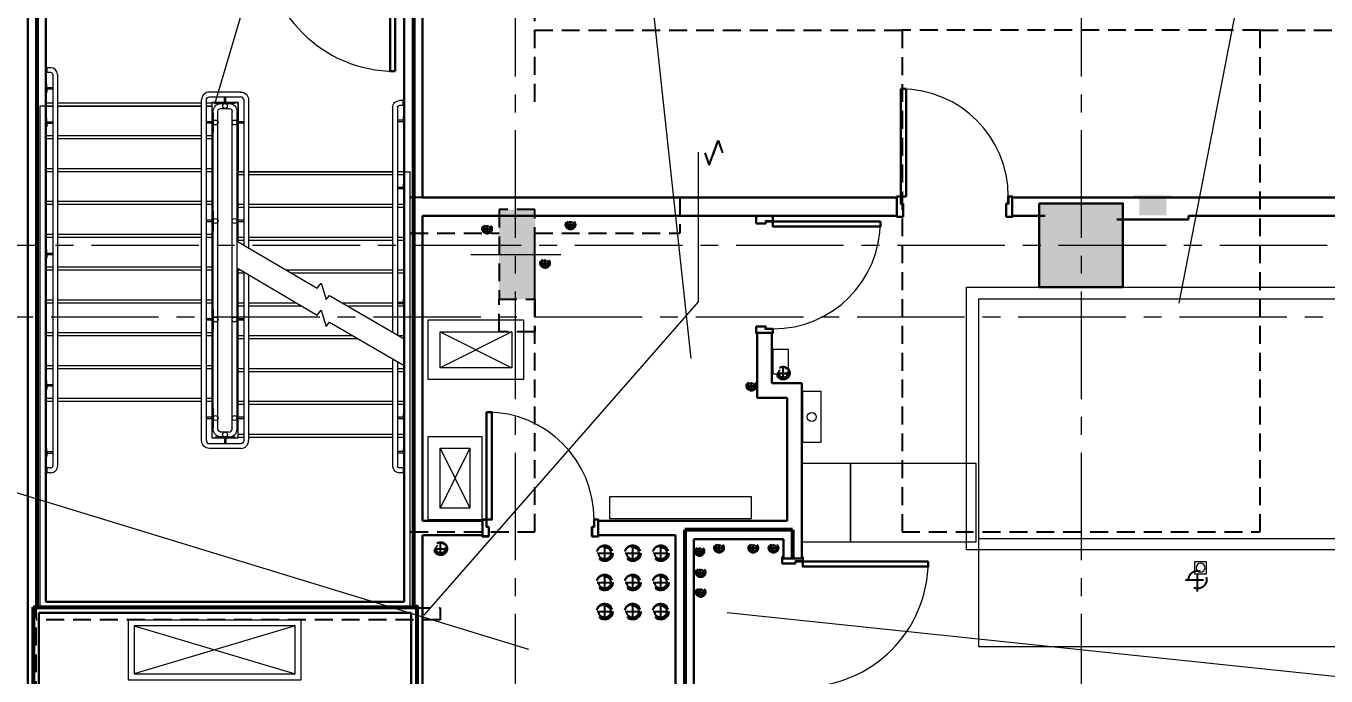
# Model space of a CAD drawing. Header units: inches. Extents: x -26012 to 27, y -3347 to 2082.
# Drawn here: x -22134.5 to -21699, y 782.9 to 1000.6 of the extents above; entities that cross this region are included whole.
import ezdxf
from ezdxf import colors
from ezdxf.entities.mleader import LeaderData, LeaderLine
from ezdxf.enums import TextEntityAlignment as Align
from ezdxf.math import Vec2, Vec3

# ---------------------------------------------------------------- set-up
doc = ezdxf.new("R2010")
doc.units = ezdxf.units.IN
doc.header["$LTSCALE"] = 48
doc.header["$MEASUREMENT"] = 0
doc.linetypes.add('A_Column Grid$0$CENTER2', pattern=[1.125, 0.75, -0.125, 0.125, -0.125])
doc.linetypes.add('NB - 5th floor_plan$0$HIDDEN2', pattern=[0.1875, 0.125, -0.0625])
doc.layers.get('0').update_dxf_attribs({"plot": 0})
for name, color, linetype in [('A104$0$A-ANNO-PATT-1-12', 8, 'Continuous'), ('A104$0$A-ANNO-PATT-1-8', 8, 'Continuous'), ('A104$0$A-AREA-IDEN', 8, 'Continuous'), ('A104$0$A-COLS-COL1-8', 8, 'Continuous'), ('A104$0$A-DOOR', 8, 'Continuous'), ('A104$0$A-DOOR-FRAM', 8, 'Continuous'), ('A104$0$A-EQPM-FEC', 8, 'Continuous'), ('A104$0$A-FLOR-CURB', 8, 'Continuous'), ('A104$0$A-FLOR-HRAL', 8, 'Continuous'), ('A104$0$A-FLOR-OPENING', 8, 'Continuous'), ('A104$0$A-FLOR-SLAB', 8, 'Continuous'), ('A104$0$A-FLOR-STRS', 8, 'Continuous'), ('A104$0$A-GRID-COLS', 8, 'Continuous'), ('A104$0$A-WALL-FULL-INTR', 8, 'Continuous'), ('A104$0$bc104 - A-WALL-FIRE', 8, 'Continuous'), ('A104$0$E-POWER-PNL', 8, 'Continuous'), ('A104$0$M-CONC-PAD', 8, 'Continuous'), ('A104$0$M-HVAC', 8, 'Continuous'), ('A104$0$M-HVAC-FLDRAIN', 8, 'Continuous'), ('A104$0$M-HVAC-Supp', 8, 'Continuous'), ('A_Column Grid$0$A-GRID-GRD1-15', 8, 'A_Column Grid$0$CENTER2'), ('Core Callout Boundary$0$M-Anno-Symb', 102, 'Continuous'), ('M-HVAC-supp @ 96', 93, 'Continuous'), ('NB - 5th floor_plan$0$stcbeams', 1, 'NB - 5th floor_plan$0$HIDDEN2'), ('NB - 5th floor_plan$0$STCCOLS1', 1, 'NB - 5th floor_plan$0$HIDDEN2'), ('NB - 5th floor_plan$0$STDROPS', 1, 'NB - 5th floor_plan$0$HIDDEN2'), ('NB - 5th floor_plan$0$STWETSTACK', 1, 'NB - 5th floor_plan$0$HIDDEN2'), ('XREF', 8, 'Continuous')]:
    doc.layers.add(name, color=color, linetype=linetype)
doc.styles.add('Core Callout Boundary$0$MAMEP ANNO', font='arial.ttf', dxfattribs={"height": 0.101562})
doc.styles.get("Standard").update_dxf_attribs({"font": 'simplex.shx'})

# ---------------------------------------------------------------- blocks, each defined once
blk = doc.blocks.new('A104')
at = {"layer": 'A104$0$A-EQPM-FEC', "lineweight": 13, "extrusion": (0, 0, -1)}
blk.add_hatch(color=256, dxfattribs=at).paths.add_polyline_path([(21752.5236, 937.1574), (21752.5236, 943.1574), (21750.6486, 943.1574), (21750.6486, 943.9074), (21763.3986, 943.9074), (21763.3986, 943.1574), (21761.5236, 943.1574), (21761.5236, 937.1574)])
at = {"layer": 'A104$0$A-ANNO-PATT-1-12', "lineweight": 30, "extrusion": (0, 0, -1)}
blk.add_solid([(21976.0137, 909.1074), (21964.0111, 909.1074), (21976.0137, 939.112), (21964.0111, 939.112)], dxfattribs=at)
at = {"layer": 'A104$0$A-ANNO-PATT-1-8', "lineweight": 13}
blk.add_solid([(-21795.0238, 913.1574), (-21767.0238, 913.1574), (-21795.0238, 941.1574), (-21767.0238, 941.1574)], dxfattribs=at)
at = {"layer": 'A104$0$A-AREA-IDEN', "lineweight": 0}
blk.add_line((-21716.549, 1071.7143, 0.2066), (-21748.3226, 907.7223, 0.2066), dxfattribs=at)
at = {"layer": 'A104$0$A-AREA-IDEN', "lineweight": 0, "elevation": 0.2066, "flags": 128}
for points in [[(-21916.0803, 1263.3475), (-21985.8009, 1263.3475), (-22071.2931, 974.2686)], [(-21916.0803, 1171.4503), (-21942.1991, 1171.4503), (-21911.8125, 889.2677)], [(-21909.3191, 958.3898), (-21909.3191, 908.1726), (-22001.1796, 803.3272)], [(-22242.88, 858.8241), (-22185.3571, 858.8241), (-21966.0946, 791.8486)], [(-21438.6568, 759.5893), (-21475.7856, 759.5893), (-21899.5733, 804.0789)]]:
    blk.add_lwpolyline(points, dxfattribs=at)
at = {"layer": 'A104$0$A-COLS-COL1-8', "lineweight": 30}
blk.add_3dface([(-21795.0238, 941.1574), (-21767.0238, 941.1574), (-21767.0238, 913.1574), (-21795.0238, 913.1574)], dxfattribs=at)
at = {"layer": 'A104$0$A-DOOR', "lineweight": 0}
for centre, radius, start, end in [((-22010.7742, 1029.4198), 44, 180, 270), ((-21841.4235, 943.5323), 36, 0, 90), ((-21884.2438, 935.1568), 36, 270, 0), ((-21980.1526, 835.2789), 36, 0, 90), ((-21874.2563, 821.2851), 42, 270, 0)]:
    blk.add_arc(centre, radius, start, end, dxfattribs=at)
at = {"layer": 'A104$0$A-DOOR', "lineweight": 30}
for points in [[(-22010.7742, 985.4198), (-22012.5242, 985.4198), (-22012.5242, 1029.4198), (-22010.7742, 1029.4198)], [(-21841.4235, 979.5323), (-21839.6735, 979.5323), (-21839.6735, 943.5323), (-21841.4235, 943.5323)], [(-21848.2438, 935.1568), (-21848.2438, 933.4068), (-21884.2438, 933.4068), (-21884.2438, 935.1568)], [(-21980.1526, 871.2789), (-21978.4026, 871.2789), (-21978.4026, 835.2789), (-21980.1526, 835.2789)], [(-21832.2563, 821.2851), (-21832.2563, 819.5351), (-21874.2563, 819.5351), (-21874.2563, 821.2851)]]:
    blk.add_3dface(points, dxfattribs=at)
at = {"layer": 'A104$0$A-DOOR-FRAM', "lineweight": 30}
for p, q in [((-21842.9241, 943.5324), (-21841.4231, 943.5324)), ((-21842.9241, 943.5324), (-21842.9241, 943.1574)), ((-21841.4231, 943.5324), (-21841.4231, 941.1102)), ((-21841.4231, 941.1102), (-21840.6726, 941.1102)), ((-21840.6726, 941.1102), (-21840.6726, 936.6574)), ((-21805.4231, 941.1102), (-21806.1736, 941.1102)), ((-21806.1736, 941.1102), (-21806.1736, 936.6574)), ((-21803.9221, 943.5324), (-21805.4231, 943.5324)), ((-21805.4231, 943.5324), (-21805.4231, 941.1102)), ((-21803.9221, 943.5324), (-21803.9221, 943.1574)), ((-21889.8686, 934.406), (-21889.8686, 936.6574)), ((-21889.8686, 936.6574), (-21889.4936, 936.6574)), ((-21884.2436, 936.6574), (-21884.6186, 936.6574)), ((-21884.2436, 936.6574), (-21884.2436, 935.1565)), ((-21842.9241, 936.6574), (-21842.9241, 937.0324)), ((-21840.6726, 936.6574), (-21842.9241, 936.6574)), ((-21806.1736, 936.6574), (-21803.9221, 936.6574)), ((-21803.9221, 936.6574), (-21803.9221, 937.0324)), ((-21886.6659, 934.406), (-21889.8686, 934.406)), ((-21884.2436, 935.1565), (-21886.6659, 935.1565)), ((-21886.6659, 935.1565), (-21886.6659, 934.406)), ((-21889.8686, 899.907), (-21889.8686, 897.6555)), ((-21886.6659, 899.907), (-21889.8686, 899.907)), ((-21889.8686, 897.6555), (-21889.4936, 897.6555)), ((-21886.6659, 899.1565), (-21886.6659, 899.907)), ((-21884.2436, 899.1565), (-21886.6659, 899.1565)), ((-21884.2436, 897.6555), (-21884.6186, 897.6555)), ((-21884.2436, 897.6555), (-21884.2436, 899.1565)), ((-21981.6532, 835.2791), (-21980.1522, 835.2791)), ((-21981.6532, 835.2791), (-21981.6532, 834.9041)), ((-21980.1522, 835.2791), (-21980.1522, 832.8568)), ((-21980.1522, 832.8568), (-21979.4018, 832.8568)), ((-21979.4018, 832.8568), (-21979.4018, 829.6541)), ((-21944.1522, 832.8568), (-21944.9027, 832.8568)), ((-21944.9027, 832.8568), (-21944.9027, 829.6541)), ((-21942.6513, 835.2791), (-21944.1522, 835.2791)), ((-21944.1522, 835.2791), (-21944.1522, 832.8568)), ((-21942.6513, 835.2791), (-21942.6513, 834.9041)), ((-21981.6532, 829.6541), (-21981.6532, 830.0291)), ((-21979.4018, 829.6541), (-21981.6532, 829.6541)), ((-21944.9027, 829.6541), (-21942.6513, 829.6541)), ((-21942.6513, 829.6541), (-21942.6513, 830.0291)), ((-21881.1311, 820.5342), (-21881.1311, 822.7857)), ((-21881.1311, 822.7857), (-21880.7561, 822.7857)), ((-21876.6784, 820.5342), (-21881.1311, 820.5342)), ((-21874.2561, 821.2847), (-21876.6784, 821.2847)), ((-21876.6784, 821.2847), (-21876.6784, 820.5342)), ((-21874.2561, 822.7857), (-21874.6311, 822.7857)), ((-21874.2561, 822.7857), (-21874.2561, 821.2847))]:
    blk.add_line(p, q, dxfattribs=at)
at = {"layer": 'A104$0$A-DOOR-FRAM', "lineweight": 13}
for p, q in [((-21842.9241, 943.1574), (-21842.774, 943.1574)), ((-21842.774, 943.3823), (-21841.5732, 943.3823)), ((-21842.774, 943.3823), (-21842.774, 943.1574)), ((-21841.5732, 943.3823), (-21841.5732, 940.9601)), ((-21841.5732, 940.9601), (-21840.8227, 940.9601)), ((-21840.8227, 940.9601), (-21840.8227, 936.8075)), ((-21805.273, 940.9601), (-21806.0235, 940.9601)), ((-21806.0235, 940.9601), (-21806.0235, 936.8075)), ((-21804.0722, 943.3823), (-21805.273, 943.3823)), ((-21805.273, 943.3823), (-21805.273, 940.9601)), ((-21804.0722, 943.3823), (-21804.0722, 943.1574)), ((-21803.9221, 943.1574), (-21804.0722, 943.1574)), ((-21889.7185, 934.5561), (-21889.7185, 936.5073)), ((-21889.7185, 936.5073), (-21889.4936, 936.5073)), ((-21889.4936, 936.5073), (-21889.4936, 936.6574)), ((-21884.6186, 936.6574), (-21884.6186, 936.5073)), ((-21884.3937, 936.5073), (-21884.6186, 936.5073)), ((-21884.3937, 936.5073), (-21884.3937, 935.3066)), ((-21842.774, 937.0324), (-21842.9241, 937.0324)), ((-21842.774, 936.8075), (-21842.774, 937.0324)), ((-21840.8227, 936.8075), (-21842.774, 936.8075)), ((-21806.0235, 936.8075), (-21804.0722, 936.8075)), ((-21804.0722, 936.8075), (-21804.0722, 937.0324)), ((-21804.0722, 937.0324), (-21803.9221, 937.0324)), ((-21886.816, 934.5561), (-21889.7185, 934.5561)), ((-21884.3937, 935.3066), (-21886.816, 935.3066)), ((-21886.816, 935.3066), (-21886.816, 934.5561)), ((-21886.816, 899.7569), (-21889.7185, 899.7569)), ((-21889.7185, 899.7569), (-21889.7185, 897.8056)), ((-21889.7185, 897.8056), (-21889.4936, 897.8056)), ((-21889.4936, 897.8056), (-21889.4936, 897.6555)), ((-21886.816, 899.0064), (-21886.816, 899.7569)), ((-21884.3937, 899.0064), (-21886.816, 899.0064)), ((-21884.6186, 897.6555), (-21884.6186, 897.8056)), ((-21884.3937, 897.8056), (-21884.6186, 897.8056)), ((-21884.3937, 897.8056), (-21884.3937, 899.0064)), ((-21981.6532, 834.9041), (-21981.5031, 834.9041)), ((-21981.5031, 835.129), (-21980.3023, 835.129)), ((-21981.5031, 835.129), (-21981.5031, 834.9041)), ((-21980.3023, 835.129), (-21980.3023, 832.7067)), ((-21980.3023, 832.7067), (-21979.5518, 832.7067)), ((-21979.5518, 832.7067), (-21979.5518, 829.8042)), ((-21944.0021, 832.7067), (-21944.7526, 832.7067)), ((-21944.7526, 832.7067), (-21944.7526, 829.8042)), ((-21942.8014, 835.129), (-21944.0021, 835.129)), ((-21944.0021, 835.129), (-21944.0021, 832.7067)), ((-21942.8014, 835.129), (-21942.8014, 834.9041)), ((-21942.6513, 834.9041), (-21942.8014, 834.9041)), ((-21981.5031, 830.0291), (-21981.6532, 830.0291)), ((-21981.5031, 829.8042), (-21981.5031, 830.0291)), ((-21979.5518, 829.8042), (-21981.5031, 829.8042)), ((-21944.7526, 829.8042), (-21942.8014, 829.8042)), ((-21942.8014, 829.8042), (-21942.8014, 830.0291)), ((-21942.8014, 830.0291), (-21942.6513, 830.0291)), ((-21880.981, 820.6843), (-21880.981, 822.6356)), ((-21880.981, 822.6356), (-21880.7561, 822.6356)), ((-21876.8285, 820.6843), (-21880.981, 820.6843)), ((-21880.7561, 822.6356), (-21880.7561, 822.7857)), ((-21874.4062, 821.4348), (-21876.8285, 821.4348)), ((-21876.8285, 821.4348), (-21876.8285, 820.6843)), ((-21874.6311, 822.7857), (-21874.6311, 822.6356)), ((-21874.4062, 822.6356), (-21874.6311, 822.6356)), ((-21874.4062, 822.6356), (-21874.4062, 821.4348))]:
    blk.add_line(p, q, dxfattribs=at)
at = {"layer": 'A104$0$A-EQPM-FEC', "lineweight": 13}
blk.add_line((-21763.3986, 943.1574), (-21750.6486, 943.1574), dxfattribs=at)
at = {"layer": 'A104$0$A-FLOR-CURB', "lineweight": 0}
for points in [[(-21999.7636, 902.1574), (-21967.7636, 902.1574), (-21967.7636, 882.1574), (-21999.7636, 882.1574)], [(-21999.7636, 863.1574), (-21981.7636, 863.1574), (-21981.7636, 835.1574), (-21999.7636, 835.1574)]]:
    blk.add_3dface(points, dxfattribs=at)
at = {"layer": 'A104$0$A-FLOR-HRAL', "lineweight": 13}
for p, q in [((-22127.3986, 984.9707), (-22127.3986, 986.6186)), ((-22126.1488, 986.6186), (-22127.3986, 986.6186)), ((-22126.1488, 984.9707), (-22127.3986, 984.9707)), ((-22125.5238, 984.3431), (-22125.5238, 853.2315)), ((-22123.8988, 984.3431), (-22123.8988, 853.2315)), ((-22075.6483, 861.7322), (-22075.6487, 975.858)), ((-22074.0233, 861.7322), (-22074.0237, 975.8568)), ((-22062.5236, 978.4822), (-22073.0237, 978.4822)), ((-22073.0237, 976.8572), (-22062.5236, 976.8572)), ((-22061.524, 975.8569), (-22061.5237, 927.2499)), ((-22059.899, 975.8572), (-22059.8987, 926.2911)), ((-22008.1485, 975.6073), (-22009.3986, 975.6073)), ((-22008.1485, 973.9823), (-22008.1485, 975.6073)), ((-22071.7733, 865.6082), (-22071.7737, 971.9822)), ((-22070.1483, 865.6078), (-22070.1487, 971.9822)), ((-22069.1487, 974.6072), (-22066.3987, 974.6072)), ((-22069.1487, 972.9822), (-22066.3987, 972.9822)), ((-22065.3987, 927.5723), (-22065.399, 971.9787)), ((-22063.7737, 926.6135), (-22063.774, 971.9765)), ((-22011.6494, 973.4734), (-22011.6488, 898.1087)), ((-22010.0244, 973.3573), (-22010.0238, 897.1706)), ((-22008.1485, 973.9823), (-22009.3986, 973.9823)), ((-22065.3983, 865.6072), (-22065.3987, 927.5723)), ((-22063.7733, 865.6072), (-22063.7737, 926.6135)), ((-22061.5236, 918.2499), (-22061.5232, 861.7325)), ((-22059.8986, 917.2911), (-22059.8982, 861.7322)), ((-22011.6487, 889.1086), (-22011.6483, 853.2314)), ((-22010.0237, 888.1706), (-22010.0233, 853.2314)), ((-22066.3983, 864.6072), (-22069.1483, 864.6072)), ((-22066.3983, 862.9822), (-22069.1483, 862.9822)), ((-22073.0233, 860.7322), (-22062.5233, 860.7322)), ((-22062.5233, 859.1072), (-22073.0233, 859.1072)), ((-22127.3988, 850.9815), (-22127.3988, 852.6065)), ((-22126.1488, 852.6065), (-22127.3988, 852.6065)), ((-22126.1488, 850.9815), (-22127.3988, 850.9815)), ((-22008.1483, 852.6064), (-22009.3983, 852.6064)), ((-22008.1483, 850.9814), (-22009.3983, 850.9814)), ((-22008.1483, 852.6064), (-22008.1483, 850.9814))]:
    blk.add_line(p, q, dxfattribs=at)
at = {"layer": 'A104$0$A-FLOR-HRAL', "lineweight": 0}
for p, q in [((-22127.7349, 981.2841), (-22127.6789, 981.2841)), ((-22127.7349, 978.2773), (-22127.7349, 981.2841)), ((-22127.4914, 979.7865), (-22127.4914, 981.0966)), ((-22127.3664, 980.0365), (-22125.5228, 980.0365)), ((-22127.7349, 978.2773), (-22127.6789, 978.2773)), ((-22127.4914, 979.7865), (-22127.4914, 978.4648)), ((-22127.3664, 979.5365), (-22125.5228, 979.5365)), ((-22068.0237, 974.6072), (-22068.0237, 976.8572)), ((-22067.5237, 974.6072), (-22067.5237, 976.8572)), ((-22127.7349, 969.7981), (-22127.6789, 969.7981)), ((-22127.7349, 966.7913), (-22127.7349, 969.7981)), ((-22127.7349, 966.7913), (-22127.6789, 966.7913)), ((-22127.4914, 968.3005), (-22127.4914, 969.6106)), ((-22127.4914, 968.3005), (-22127.4914, 966.9788)), ((-22127.3664, 968.5505), (-22125.5228, 968.5505)), ((-22127.3664, 968.0505), (-22125.5228, 968.0505)), ((-22071.7736, 968.5447), (-22074.0237, 968.5447)), ((-22071.7736, 968.0447), (-22074.0237, 968.0447)), ((-22061.524, 968.5447), (-22063.774, 968.5447)), ((-22061.524, 968.0447), (-22063.774, 968.0447)), ((-22008.1807, 969.0506), (-22010.0244, 969.0506)), ((-22008.1807, 968.5506), (-22010.0244, 968.5506)), ((-22008.0557, 968.8006), (-22008.0557, 970.1107)), ((-22008.0557, 968.8006), (-22008.0557, 967.479)), ((-22007.8122, 970.2982), (-22007.8682, 970.2982)), ((-22007.8122, 967.2915), (-22007.8682, 967.2915)), ((-22007.8122, 967.2915), (-22007.8122, 970.2982)), ((-22008.1807, 946.5391), (-22010.0244, 946.5391)), ((-22008.1807, 946.0391), (-22010.0244, 946.0391)), ((-22008.0557, 946.2891), (-22008.0557, 947.6108)), ((-22008.0557, 946.2891), (-22008.0557, 944.979)), ((-22007.8122, 947.7983), (-22007.8682, 947.7983)), ((-22007.8122, 947.7983), (-22007.8122, 944.7915)), ((-22007.8122, 944.7915), (-22007.8682, 944.7915)), ((-22071.7736, 935.5447), (-22074.0237, 935.5447)), ((-22071.7736, 935.0447), (-22074.0237, 935.0447)), ((-22061.524, 935.5447), (-22063.774, 935.5447)), ((-22061.524, 935.0447), (-22063.774, 935.0447)), ((-22127.7349, 925.7978), (-22127.6789, 925.7978)), ((-22127.7349, 925.7978), (-22127.7349, 922.791)), ((-22127.4914, 924.2886), (-22127.4914, 925.6103)), ((-22127.4914, 924.2886), (-22127.4914, 922.9785)), ((-22127.3664, 924.5386), (-22125.5228, 924.5386)), ((-22127.3664, 924.0386), (-22125.5228, 924.0386)), ((-22127.7349, 922.791), (-22127.6789, 922.791)), ((-22008.1807, 908.039), (-22010.0244, 908.039)), ((-22008.1807, 907.539), (-22010.0244, 907.539)), ((-22008.0557, 907.789), (-22008.0557, 909.1107)), ((-22008.0557, 907.789), (-22008.0557, 906.4789)), ((-22007.8122, 909.2982), (-22007.8682, 909.2982)), ((-22007.8122, 906.2914), (-22007.8682, 906.2914)), ((-22007.8122, 909.2982), (-22007.8122, 906.2914)), ((-22071.7736, 902.5447), (-22074.0237, 902.5447)), ((-22071.7736, 902.0447), (-22074.0237, 902.0447)), ((-22061.524, 902.5447), (-22063.774, 902.5447)), ((-22061.524, 902.0447), (-22063.774, 902.0447)), ((-22127.735, 881.7974), (-22127.6789, 881.7974)), ((-22127.735, 881.7974), (-22127.735, 878.7906)), ((-22127.4914, 880.2882), (-22127.4914, 881.6099)), ((-22127.4914, 880.2882), (-22127.4914, 878.9781)), ((-22127.3664, 880.5382), (-22125.5228, 880.5382)), ((-22127.3664, 880.0382), (-22125.5228, 880.0382)), ((-22127.735, 878.7906), (-22127.6789, 878.7906)), ((-22071.7736, 869.5447), (-22074.0237, 869.5447)), ((-22071.7736, 869.0447), (-22074.0237, 869.0447)), ((-22061.524, 869.5447), (-22063.774, 869.5447)), ((-22061.524, 869.0447), (-22063.774, 869.0447)), ((-22008.1807, 869.5389), (-22010.0244, 869.5389)), ((-22008.1807, 869.0389), (-22010.0244, 869.0389)), ((-22008.0557, 869.2889), (-22008.0557, 870.6106)), ((-22008.0557, 869.2889), (-22008.0557, 867.9788)), ((-22007.8122, 870.7981), (-22007.8682, 870.7981)), ((-22007.8122, 867.7913), (-22007.8682, 867.7913)), ((-22007.8122, 870.7981), (-22007.8122, 867.7913)), ((-22068.0233, 862.9822), (-22068.0233, 860.7322)), ((-22067.5233, 862.9822), (-22067.5233, 860.7322)), ((-22127.7349, 859.2973), (-22127.6789, 859.2973)), ((-22127.7349, 859.2973), (-22127.7349, 856.2906)), ((-22127.4914, 857.7882), (-22127.4914, 859.1098)), ((-22127.3664, 858.0382), (-22125.5228, 858.0382)), ((-22008.1807, 858.0382), (-22010.0244, 858.0382)), ((-22008.0557, 857.7882), (-22008.0557, 859.1098)), ((-22007.8122, 859.2973), (-22007.8682, 859.2973)), ((-22007.8122, 859.2973), (-22007.8122, 856.2906)), ((-22127.7349, 856.2906), (-22127.6789, 856.2906)), ((-22127.4914, 857.7882), (-22127.4914, 856.4781)), ((-22127.3664, 857.5382), (-22125.5228, 857.5382)), ((-22008.1807, 857.5382), (-22010.0244, 857.5382)), ((-22008.0557, 857.7882), (-22008.0557, 856.4781)), ((-22007.8122, 856.2906), (-22007.8682, 856.2906))]:
    blk.add_line(p, q, dxfattribs=at)
at = {"layer": 'A104$0$A-FLOR-HRAL', "lineweight": 13}
for centre, radius, start, end in [((-22126.1488, 984.3686), 2.25, 0.12651, 89.999997), ((-22126.1488, 984.3457), 0.625, 359.761896, 89.999997), ((-22073.0237, 975.8572), 2.625, 90, 179.982985), ((-22062.5236, 975.8572), 1, 359.984657, 90.000033), ((-22066.3983, 865.6072), 1, 270.000001, 360), ((-22066.3983, 865.6072), 2.625, 270.000001, 360), ((-22073.0233, 861.7322), 1, 180, 270.000033), ((-22062.5233, 861.7322), 2.625, 270, 360), ((-22126.1488, 853.2315), 0.625, 269.999997, 359.999999), ((-22126.1488, 853.2315), 2.25, 269.999997, 359.999999), ((-22009.3983, 853.2314), 2.25, 179.999997, 269.999996)]:
    blk.add_arc(centre, radius, start, end, dxfattribs=at)
at = {"layer": 'A104$0$A-FLOR-HRAL', "lineweight": 0}
for centre, radius, start, end in [((-22127.6789, 981.0966), 0.1875, 0, 90), ((-22127.6789, 978.4648), 0.1875, 270, 0), ((-22127.3664, 979.4115), 0.125, 90, 180), ((-22127.6789, 969.6106), 0.1875, 0, 90), ((-22127.6789, 966.9788), 0.1875, 270, 0), ((-22127.3664, 967.9255), 0.125, 90, 180), ((-22008.1807, 969.1756), 0.125, 270, 0), ((-22008.1807, 946.6641), 0.125, 270, 0), ((-22007.8682, 947.6108), 0.1875, 90, 180), ((-22007.8682, 944.979), 0.1875, 180, 270), ((-22127.3664, 923.9136), 0.125, 90, 180), ((-22008.1807, 908.164), 0.125, 270, 0), ((-22007.8682, 909.1107), 0.1875, 90, 180), ((-22007.8682, 906.4789), 0.1875, 180, 270), ((-22127.3664, 879.9132), 0.125, 90, 180), ((-22008.1807, 869.6639), 0.125, 270, 0), ((-22007.8682, 870.6106), 0.1875, 90, 180), ((-22007.8682, 867.9788), 0.1875, 180, 270), ((-22008.1807, 858.1632), 0.125, 270, 0), ((-22007.8682, 859.1098), 0.1875, 90, 180), ((-22127.3664, 857.4132), 0.125, 90, 180), ((-22007.8682, 856.4781), 0.1875, 180, 270)]:
    blk.add_arc(centre, radius, start, end, dxfattribs=at)
at = {"layer": 'A104$0$A-FLOR-HRAL', "lineweight": 0, "extrusion": (0, 0, -1)}
for centre, radius, start, end in [((22127.3664, 980.1615), 0.125, 270, 0), ((22127.3664, 968.6755), 0.125, 270, 0), ((22008.1807, 968.4256), 0.125, 90, 180), ((22007.8682, 970.1107), 0.1875, 0, 90), ((22007.8682, 967.479), 0.1875, 270, 0), ((22008.1807, 945.9141), 0.125, 90, 180), ((22127.6789, 925.6103), 0.1875, 90, 180), ((22127.3664, 924.6636), 0.125, 270, 0), ((22127.6789, 922.9785), 0.1875, 180, 270), ((22008.1807, 907.414), 0.125, 90, 180), ((22127.6789, 881.6099), 0.1875, 90, 180), ((22127.3664, 880.6632), 0.125, 270, 0), ((22127.6789, 878.9781), 0.1875, 180, 270), ((22008.1807, 868.9139), 0.125, 90, 180), ((22127.6789, 859.1098), 0.1875, 90, 180), ((22127.3664, 858.1632), 0.125, 270, 0), ((22127.6789, 856.4781), 0.1875, 180, 270), ((22008.1807, 857.4132), 0.125, 90, 180)]:
    blk.add_arc(centre, radius, start, end, dxfattribs=at)
at = {"layer": 'A104$0$A-FLOR-HRAL', "lineweight": 13, "extrusion": (0, 0, -1)}
for centre, radius, start, end in [((22073.0237, 975.8572), 1, 359.976506, 90.000033), ((22062.5236, 975.8572), 2.625, 90, 180), ((22009.3986, 973.3573), 2.25, 0.000003, 90.000003), ((22069.1487, 971.9822), 2.625, 0, 89.999967), ((22069.1487, 971.9822), 1, 0, 89.999967), ((22066.3987, 971.9822), 2.625, 89.999967, 180.123302), ((22066.3987, 971.9822), 1, 89.999967, 180.199773), ((22009.3986, 973.3573), 0.625, 0.000003, 90.000004), ((22069.1483, 865.6072), 2.625, 269.999999, 0.021476), ((22069.1483, 865.6072), 1, 269.999999, 0.034794), ((22073.0233, 861.7322), 2.625, 270, 0.000889), ((22062.5233, 861.7322), 1, 179.983187, 270.000033), ((22009.3983, 853.2314), 0.625, 270.000003, 0.000003)]:
    blk.add_arc(centre, radius, start, end, dxfattribs=at)
at = {"layer": 'A104$0$A-FLOR-OPENING', "lineweight": 0}
for p, q in [((-22129.7736, 973.7947), (-22129.774, 805.7947)), ((-22127.7736, 973.7947), (-22129.7736, 973.7947)), ((-22127.7736, 973.7947), (-22125.5238, 973.7947)), ((-22123.8989, 973.7947), (-22075.6487, 973.7947)), ((-22059.8986, 951.795), (-22011.6487, 951.795)), ((-22007.7735, 951.795), (-22010.0237, 951.795)), ((-22007.7735, 951.795), (-22005.7735, 951.795)), ((-22005.7733, 805.7948), (-22005.7735, 951.795)), ((-22129.774, 805.7947), (-22005.7733, 805.7948))]:
    blk.add_line(p, q, dxfattribs=at)
at = {"layer": 'A104$0$A-FLOR-OPENING', "lineweight": 0, "flags": 128}
blk.add_lwpolyline([(-22074.0237, 973.7947), (-22072.1487, 973.7947), (-22072.1487, 974.9822), (-22063.3987, 974.9822), (-22063.3987, 951.795), (-22061.5236, 951.795)], dxfattribs=at)
at = {"layer": 'A104$0$A-FLOR-OPENING', "lineweight": 0}
for points in [[(-21995.7636, 898.1574), (-21971.7636, 898.1574), (-21971.7636, 886.1574), (-21995.7636, 886.1574)], [(-21995.7636, 859.1574), (-21985.7636, 859.1574), (-21985.7636, 839.1574), (-21995.7636, 839.1574)]]:
    blk.add_3dface(points, dxfattribs=at)
at = {"layer": 'A104$0$A-FLOR-SLAB', "lineweight": 0}
for p, q in [((-21995.7636, 898.1574), (-21971.7636, 886.1574)), ((-21971.7636, 898.1574), (-21995.7636, 886.1574)), ((-21995.7636, 859.1574), (-21985.7636, 839.1574)), ((-21985.7636, 859.1574), (-21995.7636, 839.1574))]:
    blk.add_line(p, q, dxfattribs=at)
blk.add_3dface([(-22042.2736, 801.6574), (-22100.2736, 801.6574), (-22100.2736, 781.6574), (-22042.2736, 781.6574)], dxfattribs=at)
at = {"layer": 'A104$0$A-FLOR-STRS', "lineweight": 0}
for p, q in [((-22125.5238, 974.7947), (-22127.7739, 974.7947)), ((-22075.6487, 974.7947), (-22123.8989, 974.7947)), ((-22072.1487, 974.7947), (-22074.0237, 974.7947)), ((-22072.1487, 862.6072), (-22072.1487, 974.9822)), ((-22063.3987, 974.9822), (-22072.1487, 974.9822)), ((-22063.3987, 928.3562), (-22063.3987, 974.9822)), ((-22125.5238, 963.7948), (-22127.7739, 963.7948)), ((-22075.6487, 963.7948), (-22123.8989, 963.7948)), ((-22072.1487, 963.7948), (-22074.0237, 963.7948)), ((-22125.5238, 952.7947), (-22127.7739, 952.7947)), ((-22075.6487, 952.7947), (-22123.8989, 952.7947)), ((-22072.1487, 952.7947), (-22074.0237, 952.7947)), ((-22061.5236, 950.795), (-22063.3987, 950.795)), ((-22011.6487, 950.795), (-22059.8986, 950.795)), ((-22007.7738, 950.795), (-22010.0237, 950.795)), ((-22125.5238, 941.7947), (-22127.7739, 941.7947)), ((-22075.6487, 941.7947), (-22123.8989, 941.7947)), ((-22072.1487, 941.7947), (-22074.0237, 941.7947)), ((-22061.5236, 939.7948), (-22063.3987, 939.7948)), ((-22011.6487, 939.7948), (-22059.8986, 939.7948)), ((-22007.7738, 939.7948), (-22010.0237, 939.7948)), ((-22125.5238, 930.7947), (-22127.7739, 930.7947)), ((-22075.6487, 930.7944), (-22123.8989, 930.7943)), ((-22072.1487, 930.7947), (-22074.0237, 930.7947)), ((-22061.5236, 928.7948), (-22063.3987, 928.7948)), ((-22011.6487, 928.7947), (-22059.8987, 928.7947)), ((-22007.7738, 928.7947), (-22010.0237, 928.7947)), ((-22125.5238, 919.7947), (-22127.7739, 919.7947)), ((-22075.6487, 919.7944), (-22123.8989, 919.7943)), ((-22072.1487, 919.7947), (-22074.0237, 919.7947)), ((-22063.3987, 862.6072), (-22063.3987, 919.3562)), ((-22061.5236, 917.7941), (-22063.3987, 917.7941)), ((-22011.6487, 917.7947), (-22045.4991, 917.7947)), ((-22007.7738, 917.7945), (-22010.0237, 917.7945)), ((-22125.5238, 908.7945), (-22127.7739, 908.7945)), ((-22075.6487, 908.7944), (-22123.8989, 908.7943)), ((-22072.1487, 908.7945), (-22074.0237, 908.7945)), ((-22061.5236, 906.7941), (-22063.3987, 906.7941)), ((-22042.1096, 906.7947), (-22059.8986, 906.7947)), ((-22011.6487, 906.7947), (-22026.6959, 906.7947)), ((-22008.0557, 906.7944), (-22010.0237, 906.7944)), ((-22125.5238, 897.7943), (-22127.7739, 897.7943)), ((-22075.6487, 897.7944), (-22123.8989, 897.7943)), ((-22072.1487, 897.7944), (-22074.0237, 897.7944)), ((-22061.5236, 895.7941), (-22063.3987, 895.7941)), ((-22023.2312, 895.7947), (-22059.8986, 895.7947)), ((-22125.5238, 886.7942), (-22127.7739, 886.7942)), ((-22075.6487, 886.7942), (-22123.8989, 886.7942)), ((-22072.1487, 886.7942), (-22074.0237, 886.7942)), ((-22061.5236, 884.7941), (-22063.3987, 884.7941)), ((-22011.6487, 884.7941), (-22059.8986, 884.7941)), ((-22007.7738, 884.7944), (-22010.0237, 884.7944)), ((-22125.5238, 875.794), (-22127.7739, 875.794)), ((-22075.6487, 875.7941), (-22123.8989, 875.794)), ((-22072.1487, 875.7941), (-22074.0234, 875.7941)), ((-22061.5236, 873.7939), (-22063.3987, 873.7939)), ((-22011.6487, 873.7939), (-22059.8986, 873.7939)), ((-22007.7738, 873.7939), (-22010.0237, 873.7939)), ((-22063.3987, 862.6072), (-22072.1487, 862.6072)), ((-22061.5233, 862.7941), (-22063.3987, 862.7941)), ((-22011.6483, 862.7941), (-22059.8983, 862.7941)), ((-22007.7734, 862.7941), (-22010.0233, 862.7941))]:
    blk.add_line(p, q, dxfattribs=at)
at = {"layer": 'A104$0$A-FLOR-STRS', "lineweight": 13}
for p, q in [((-22125.5238, 973.7947), (-22127.7736, 973.7947)), ((-22125.5238, 973.7947), (-22127.7736, 973.7947)), ((-22075.6487, 973.7947), (-22123.8989, 973.7947)), ((-22072.1487, 973.7947), (-22074.0237, 973.7947)), ((-22125.5238, 962.7948), (-22127.7736, 962.7948)), ((-22075.6487, 962.7948), (-22123.8989, 962.7948)), ((-22072.1487, 962.7948), (-22074.0237, 962.7948)), ((-22125.5238, 951.7947), (-22127.7736, 951.7947)), ((-22075.6487, 951.7947), (-22123.8989, 951.7947)), ((-22072.1487, 951.7947), (-22074.0237, 951.7947)), ((-22061.5236, 951.795), (-22063.3987, 951.795)), ((-22011.6487, 951.795), (-22059.8986, 951.795)), ((-22007.7735, 951.795), (-22010.0237, 951.795)), ((-22125.5238, 940.7947), (-22127.7737, 940.7947)), ((-22075.6487, 940.7947), (-22123.8989, 940.7947)), ((-22072.1487, 940.7947), (-22074.0237, 940.7947)), ((-22061.5236, 940.7948), (-22063.3987, 940.7948)), ((-22011.6487, 940.7948), (-22059.8986, 940.7948)), ((-22007.7735, 940.7948), (-22010.0237, 940.7948)), ((-22125.5238, 929.7947), (-22127.7737, 929.7947)), ((-22075.6487, 929.7944), (-22123.8989, 929.7943)), ((-22072.1487, 929.7947), (-22074.0237, 929.7947)), ((-22061.5236, 929.7948), (-22063.3987, 929.7948)), ((-22011.6487, 929.7947), (-22059.8987, 929.7947)), ((-22007.7736, 929.7947), (-22010.0237, 929.7947)), ((-22125.5238, 918.7947), (-22127.6492, 918.7947)), ((-22075.6487, 918.7944), (-22123.8989, 918.7943)), ((-22072.1487, 918.7947), (-22074.0237, 918.7947)), ((-22062.4469, 918.7947), (-22063.3987, 918.7947)), ((-22011.6487, 918.7947), (-22047.1939, 918.7947)), ((-22007.7736, 918.7945), (-22010.0237, 918.7945)), ((-22125.5238, 907.7945), (-22127.7737, 907.7945)), ((-22075.6487, 907.7944), (-22123.8989, 907.7943)), ((-22072.1487, 907.7945), (-22074.0237, 907.7945)), ((-22061.5236, 907.7941), (-22063.3987, 907.7941)), ((-22043.8044, 907.7947), (-22059.8986, 907.7947)), ((-22011.6487, 907.7947), (-22028.3422, 907.7947)), ((-22125.5238, 896.7944), (-22127.7737, 896.7944)), ((-22075.6487, 896.7944), (-22123.8989, 896.7943)), ((-22072.1487, 896.7944), (-22074.0237, 896.7944)), ((-22061.5236, 896.7941), (-22063.3987, 896.7941)), ((-22024.9636, 896.7947), (-22059.8986, 896.7947)), ((-22007.7734, 896.7947), (-22009.3726, 896.7947)), ((-22125.5238, 885.7942), (-22127.7737, 885.7942)), ((-22075.6487, 885.7942), (-22123.8989, 885.7942)), ((-22072.1487, 885.7942), (-22074.0237, 885.7942)), ((-22061.5236, 885.7941), (-22063.3987, 885.7941)), ((-22011.6487, 885.7941), (-22059.8986, 885.7941)), ((-22007.7736, 885.7944), (-22010.0237, 885.7944)), ((-22007.7736, 885.7942), (-22010.0237, 885.7942)), ((-22125.5238, 874.794), (-22127.7737, 874.794)), ((-22075.6487, 874.7941), (-22123.8989, 874.794)), ((-22072.1487, 874.7941), (-22074.0237, 874.7941)), ((-22061.5236, 874.7939), (-22063.3987, 874.7939)), ((-22011.6487, 874.7939), (-22059.8986, 874.7939)), ((-22007.7737, 874.7939), (-22010.0237, 874.7939)), ((-22061.5233, 863.7941), (-22063.3987, 863.7941)), ((-22011.6483, 863.7941), (-22059.8983, 863.7941)), ((-22007.7733, 863.7941), (-22010.0233, 863.7941))]:
    blk.add_line(p, q, dxfattribs=at)
at = {"layer": 'A104$0$A-FLOR-STRS', "lineweight": 0, "flags": 128}
for points in [[(-22063.3987, 928.3562), (-22036.9578, 912.7549), (-22035.6218, 914.4423), (-22033.8933, 908.9886), (-22032.7696, 910.3611), (-22007.7734, 895.8715)], [(-22063.3987, 919.3562), (-22036.9578, 903.7549), (-22035.6218, 905.4423), (-22033.8933, 899.9886), (-22032.7696, 901.3611), (-22007.7734, 886.8715)]]:
    blk.add_lwpolyline(points, dxfattribs=at)
at = {"layer": 'A104$0$A-FLOR-STRS', "lineweight": 0}
for centre in [(-22067.7737, 973.7947), (-22070.9541, 968.2947), (-22064.5989, 968.2947), (-22070.9541, 935.2947), (-22064.5989, 935.2947), (-22070.9541, 902.2947), (-22064.5989, 902.2947), (-22070.9541, 869.2947), (-22064.5989, 869.2947), (-22067.7733, 863.7947)]:
    blk.add_circle(centre, 0.8125, dxfattribs=at)
for points in [[(-22072.1486, 965.0447), (-22072.1486, 971.5447), (-22071.7736, 971.5447), (-22071.7736, 965.0447)], [(-22071.0237, 974.9822), (-22064.5237, 974.9822), (-22064.5237, 974.6072), (-22071.0237, 974.6072)], [(-22063.399, 965.0447), (-22063.399, 971.5447), (-22063.774, 971.5447), (-22063.774, 965.0447)], [(-22072.1486, 932.0447), (-22072.1486, 938.5447), (-22071.7736, 938.5447), (-22071.7736, 932.0447)], [(-22063.399, 932.0447), (-22063.399, 938.5447), (-22063.774, 938.5447), (-22063.774, 932.0447)], [(-22072.1486, 899.0447), (-22072.1486, 905.5447), (-22071.7736, 905.5447), (-22071.7736, 899.0447)], [(-22063.399, 899.0447), (-22063.399, 905.5447), (-22063.774, 905.5447), (-22063.774, 899.0447)], [(-22072.1486, 866.0447), (-22072.1486, 872.5447), (-22071.7736, 872.5447), (-22071.7736, 866.0447)], [(-22063.399, 866.0447), (-22063.399, 872.5447), (-22063.774, 872.5447), (-22063.774, 866.0447)], [(-22064.5233, 862.6072), (-22071.0233, 862.6072), (-22071.0233, 862.9822), (-22064.5233, 862.9822)]]:
    blk.add_3dface(points, dxfattribs=at)
at = {"layer": 'A104$0$A-GRID-COLS', "lineweight": 0}
blk.add_line((-21985.4351, 924.1097), (-21955.3059, 924.1097), dxfattribs=at)
at = {"layer": 'A104$0$A-WALL-FULL-INTR', "lineweight": 30}
for p, q in [((-22001.6486, 1035.9197), (-22001.6486, 943.1574)), ((-22127.7736, 1029.7947), (-22127.7736, 807.7947)), ((-22007.7736, 1029.7947), (-22007.7736, 807.7948)), ((-22133.8986, 1009.1697), (-22133.8986, 775.0447)), ((-22001.6486, 943.1574), (-21842.774, 943.1574)), ((-21842.774, 937.0324), (-21842.774, 943.1904)), ((-21804.0722, 943.1574), (-21613.9961, 943.1575)), ((-21804.0722, 937.0324), (-21804.0722, 943.1574)), ((-22001.6486, 937.0324), (-21842.774, 937.0324)), ((-22001.6486, 937.0324), (-22001.6486, 834.9031)), ((-21804.0722, 937.0324), (-21793.0238, 937.0324)), ((-21745.0236, 937.0324), (-21618.8662, 937.0325)), ((-21745.0236, 935.7824), (-21745.0236, 937.0324)), ((-21769.0238, 935.7824), (-21745.0236, 935.7824)), ((-21889.4936, 897.8056), (-21889.4936, 876.0525)), ((-21889.4936, 897.8056), (-21884.6186, 897.8056)), ((-21884.6186, 897.8056), (-21884.6186, 880.9246)), ((-21884.6186, 880.9246), (-21874.6311, 880.9246)), ((-21874.6311, 880.9246), (-21874.6311, 822.2857)), ((-21889.4936, 876.0525), (-21879.5032, 876.0525)), ((-21879.5032, 834.9104), (-21879.5032, 876.0525)), ((-22001.6486, 834.9031), (-21981.5031, 834.9044)), ((-21981.5031, 830.0313), (-21981.5031, 834.9044)), ((-21942.8014, 834.904), (-21879.5032, 834.9104)), ((-21942.8014, 830.0434), (-21942.8014, 834.904)), ((-22001.6486, 830.0266), (-21981.5031, 830.0313)), ((-22001.6486, 830.0266), (-22001.6486, 769.4071)), ((-21942.8014, 830.0434), (-21916.8881, 830.0523)), ((-21916.8879, 769.4071), (-21916.8881, 830.0523)), ((-21910.7629, 777.4652), (-21910.7631, 828.7847)), ((-21910.7629, 828.7847), (-21880.7561, 828.7847)), ((-21880.7561, 828.7847), (-21880.7561, 822.2857)), ((-21874.6309, 822.2857), (-21880.7561, 822.2857)), ((-22127.7736, 807.7947), (-22007.7736, 807.7948)), ((-22130.1486, 804.0452), (-22005.3986, 804.0453)), ((-22130.1486, 804.0452), (-22130.1486, 778.7951)), ((-22005.3986, 804.0453), (-22005.3986, 778.7964))]:
    blk.add_line(p, q, dxfattribs=at)
at = {"layer": 'A104$0$bc104 - A-WALL-FIRE', "lineweight": 53}
for p, q in [((-22004.7111, 1032.852), (-22004.7111, 805.9368)), ((-22130.8361, 1009.1697), (-22130.8361, 805.9368)), ((-21913.8254, 831.8461), (-21913.8254, 765.7221)), ((-21877.6936, 831.8461), (-21913.8254, 831.8461)), ((-21877.6936, 831.8461), (-21877.6936, 822.2857)), ((-22132.0236, 805.9368), (-22003.5236, 805.9368)), ((-22132.0236, 805.9368), (-22132.0236, 776.9229)), ((-22003.5236, 805.9368), (-22003.5236, 776.9229))]:
    blk.add_line(p, q, dxfattribs=at)
at = {"layer": 'A104$0$E-POWER-PNL', "lineweight": 13}
blk.add_3dface([(-21939.0163, 835.6048), (-21891.3938, 835.6048), (-21891.3938, 842.86), (-21939.0163, 842.86)], dxfattribs=at)
at = {"layer": 'A104$0$M-CONC-PAD', "lineweight": 0}
blk.add_3dface([(-21819.3931, 913.1574), (-21620.3931, 913.1574), (-21620.3931, 825.1574), (-21819.3931, 825.1574)], dxfattribs=at)
at = {"layer": 'A104$0$M-HVAC', "lineweight": 0}
for p, q in [((-21815.3931, 828.9976), (-21815.3931, 792.8039)), ((-21815.3931, 792.8039), (-21624.7769, 792.8039))]:
    blk.add_line(p, q, dxfattribs=at)
blk.add_circle((-21871.2571, 869.6643), 1.5, dxfattribs=at)
at = {"layer": 'A104$0$M-HVAC', "lineweight": 13}
blk.add_3dface([(-21624.7769, 909.1574), (-21815.3931, 909.1574), (-21815.3931, 828.9976), (-21624.7769, 828.9976)], dxfattribs=at)
at = {"layer": 'A104$0$M-HVAC', "lineweight": 0}
for points in [[(-21884.3422, 884.0946), (-21879.0922, 884.0946), (-21879.0922, 892.2196), (-21884.3422, 892.2196)], [(-21874.2571, 878.2601), (-21868.2571, 878.2601), (-21868.2571, 861.0685), (-21874.2571, 861.0685)], [(-21874.6311, 854.1597), (-21858.3311, 854.1597), (-21858.3311, 827.7597), (-21874.6311, 827.7597)], [(-21858.3311, 854.1597), (-21816.3311, 854.1597), (-21816.3311, 827.7597), (-21858.3311, 827.7597)]]:
    blk.add_3dface(points, dxfattribs=at)
at = {"layer": 'A104$0$M-HVAC-FLDRAIN', "lineweight": 0, "extrusion": (0, 0, -1)}
blk.add_circle((21741.0264, 819.1574), 1.5, dxfattribs=at)
at = {"layer": 'A104$0$M-HVAC-FLDRAIN', "lineweight": 13}
blk.add_3dface([(-21739.0264, 821.1574), (-21743.0264, 821.1574), (-21743.0264, 817.1574), (-21739.0264, 817.1574)], dxfattribs=at)
at = {"layer": 'A104$0$M-HVAC-Supp', "lineweight": 0, "ltscale": 0.017342}
for p, q in [((-22044.2736, 799.6574), (-22098.2736, 783.6574)), ((-22098.2736, 799.6574), (-22044.2736, 783.6574))]:
    blk.add_line(p, q, dxfattribs=at)
at = {"layer": 'A104$0$M-HVAC-Supp', "lineweight": 13, "ltscale": 0.017342}
blk.add_3dface([(-22044.2736, 799.6574), (-22098.2736, 799.6574), (-22098.2736, 783.6574), (-22044.2736, 783.6574)], dxfattribs=at)
blk = doc.blocks.new('NB - 5th floor_plan')
at = {"layer": 'NB - 5th floor_plan$0$stcbeams', "color": 1, "linetype": 'NB - 5th floor_plan$0$HIDDEN2'}
for p, q in [((-22131.02, 379.16), (-22131.02, 1009.17)), ((-22005.77, 943.22), (-21915.42, 943.22)), ((-21915.42, 943.22), (-21915.42, 931.22)), ((-22005.77, 931.22), (-21976.01, 931.22)), ((-21964.01, 931.22), (-21915.42, 931.22))]:
    blk.add_line(p, q, dxfattribs=at)
blk.add_lwpolyline([(-21976.01, 909.11), (-21964.01, 909.11), (-21964.01, 898.16), (-21976.01, 898.16)], close=True, dxfattribs=at)
blk.add_lwpolyline([(-22131.02, 805.79), (-21995.7, 805.79), (-21995.7, 801.77), (-22131.02, 801.77)], dxfattribs=at)
at = {"layer": 'NB - 5th floor_plan$0$STCCOLS1', "color": 1, "linetype": 'NB - 5th floor_plan$0$HIDDEN2'}
for points in [[(-21795.02, 941.16), (-21767.02, 941.16), (-21767.02, 913.16), (-21795.02, 913.16)], [(-21976.01, 909.11), (-21964.01, 909.11), (-21964.01, 939.11), (-21976.01, 939.11)]]:
    blk.add_lwpolyline(points, close=True, dxfattribs=at)
at = {"layer": 'NB - 5th floor_plan$0$STDROPS', "color": 1, "linetype": 'NB - 5th floor_plan$0$HIDDEN2'}
for p, q in [((-21964.01, 999.16), (-21841.02, 999.16)), ((-21721.02, 999.16), (-21481.02, 999.16))]:
    blk.add_line(p, q, dxfattribs=at)
at = {"layer": 'NB - 5th floor_plan$0$STDROPS', "color": 1, "linetype": 'NB - 5th floor_plan$0$HIDDEN2', "elevation": 0}
blk.add_lwpolyline([(-21964.01, 975.22), (-21964.01, 1105.15), (-22249.02, 1105.15), (-22249.02, 952.77), (-22151.02, 952.77)], dxfattribs=at)
at = {"layer": 'NB - 5th floor_plan$0$STDROPS', "color": 1, "linetype": 'NB - 5th floor_plan$0$HIDDEN2'}
blk.add_lwpolyline([(-21841.02, 831.16), (-21721.02, 831.16), (-21721.02, 999.16), (-21841.02, 999.16)], close=True, dxfattribs=at)
blk.add_lwpolyline([(-22005.77, 831.18), (-21964.01, 831.18), (-21964.01, 933.22)], dxfattribs=at)
at = {"layer": 'NB - 5th floor_plan$0$STWETSTACK', "color": 1, "linetype": 'NB - 5th floor_plan$0$HIDDEN2'}
for p, q in [((-21981.2, 932.66, -0.01), (-21978.83, 932.66, -0.01)), ((-21980.01, 931.47, -0.01), (-21980.01, 933.84, -0.01)), ((-21953.25, 934.03, -0.01), (-21950.88, 934.03, -0.01)), ((-21952.07, 932.85, -0.01), (-21952.07, 935.22, -0.01)), ((-21961.78, 921.16, -0.01), (-21959.4, 921.16, -0.01)), ((-21960.59, 919.97, -0.01), (-21960.59, 922.34, -0.01)), ((-21882.82, 884.35, -0.01), (-21878.82, 884.35, -0.01)), ((-21880.82, 882.35, -0.01), (-21880.82, 886.35, -0.01)), ((-21892.68, 880.05, -0.01), (-21890.31, 880.05, -0.01)), ((-21891.49, 878.87, -0.01), (-21891.49, 881.24, -0.01)), ((-21995.57, 823.55, -0.01), (-21995.57, 827.55, -0.01)), ((-21997.57, 825.55, -0.01), (-21993.57, 825.55, -0.01)), ((-21943.1, 824.03, -0.01), (-21938.1, 824.03, -0.01)), ((-21940.6, 821.53, -0.01), (-21940.6, 826.53, -0.01)), ((-21933.72, 824.03, -0.01), (-21928.72, 824.03, -0.01)), ((-21931.22, 821.53, -0.01), (-21931.22, 826.53, -0.01)), ((-21924.34, 824.03, -0.01), (-21919.34, 824.03, -0.01)), ((-21921.84, 821.53, -0.01), (-21921.84, 826.53, -0.01)), ((-21910.06, 824.7, -0.01), (-21907.69, 824.7, -0.01)), ((-21908.88, 823.51, -0.01), (-21908.88, 825.88, -0.01)), ((-21903.48, 825.79, -0.01), (-21901.11, 825.79, -0.01)), ((-21902.29, 824.61, -0.01), (-21902.29, 826.98, -0.01)), ((-21892.03, 825.79, -0.01), (-21889.65, 825.79, -0.01)), ((-21890.84, 824.61, -0.01), (-21890.84, 826.98, -0.01)), ((-21885.26, 825.79, -0.01), (-21882.88, 825.79, -0.01)), ((-21884.07, 824.61, -0.01), (-21884.07, 826.98, -0.01)), ((-21908.47, 816.4, -0.01), (-21908.47, 818.77, -0.01)), ((-21742.02, 811.16, -0.01), (-21742.02, 819.16, -0.01)), ((-21940.6, 811.75, -0.01), (-21940.6, 816.75, -0.01)), ((-21931.22, 811.75, -0.01), (-21931.22, 816.75, -0.01)), ((-21921.84, 811.75, -0.01), (-21921.84, 816.75, -0.01)), ((-21909.65, 817.59, -0.01), (-21907.28, 817.59, -0.01)), ((-21746.02, 815.16, -0.01), (-21738.02, 815.16, -0.01)), ((-21943.1, 814.25, -0.01), (-21938.1, 814.25, -0.01)), ((-21933.72, 814.25, -0.01), (-21928.72, 814.25, -0.01)), ((-21924.34, 814.25, -0.01), (-21919.34, 814.25, -0.01)), ((-21909.65, 810.98, -0.01), (-21907.28, 810.98, -0.01)), ((-21908.47, 809.8, -0.01), (-21908.47, 812.17, -0.01)), ((-21940.6, 801.96, -0.01), (-21940.6, 806.96, -0.01)), ((-21931.22, 801.96, -0.01), (-21931.22, 806.96, -0.01)), ((-21921.84, 801.96, -0.01), (-21921.84, 806.96, -0.01)), ((-21943.1, 804.46, -0.01), (-21938.1, 804.46, -0.01)), ((-21933.72, 804.46, -0.01), (-21928.72, 804.46, -0.01)), ((-21924.34, 804.46, -0.01), (-21919.34, 804.46, -0.01))]:
    blk.add_line(p, q, dxfattribs=at)
at = {"layer": 'NB - 5th floor_plan$0$STWETSTACK', "color": 1, "linetype": 'Continuous', "lineweight": 0}
for p, q in [((-22002.77, 805.94, -0.01), (-22004.27, 805.94, -0.01)), ((-22003.52, 805.19, -0.01), (-22003.52, 806.69, -0.01))]:
    blk.add_line(p, q, dxfattribs=at)
at = {"layer": 'NB - 5th floor_plan$0$STWETSTACK', "color": 1, "linetype": 'NB - 5th floor_plan$0$HIDDEN2'}
for centre, radius in [((-21980.01, 932.66, -0.01), 1.63), ((-21980.01, 932.66, -0.01), 1.45), ((-21980.01, 932.66, -0.01), 1), ((-21952.07, 934.03, -0.01), 1.63), ((-21952.07, 934.03, -0.01), 1.45), ((-21952.07, 934.03, -0.01), 1), ((-21960.59, 921.16, -0.01), 1.63), ((-21960.59, 921.16, -0.01), 1.45), ((-21960.59, 921.16, -0.01), 1), ((-21880.82, 884.35, -0.01), 2.19), ((-21880.82, 884.35, -0.01), 2.01), ((-21880.82, 884.35, -0.01), 1.5), ((-21891.49, 880.05, -0.01), 1.63), ((-21891.49, 880.05, -0.01), 1.45), ((-21891.49, 880.05, -0.01), 1), ((-21995.57, 825.55, -0.01), 2.19), ((-21995.57, 825.55, -0.01), 2.01), ((-21902.29, 825.79, -0.01), 1.63), ((-21890.84, 825.79, -0.01), 1.63), ((-21884.07, 825.79, -0.01), 1.63), ((-21995.57, 825.55, -0.01), 1.5), ((-21940.6, 824.03, -0.01), 2.69), ((-21940.6, 824.03, -0.01), 2.52), ((-21940.6, 824.03, -0.01), 2), ((-21931.22, 824.03, -0.01), 2.69), ((-21931.22, 824.03, -0.01), 2.52), ((-21931.22, 824.03, -0.01), 2), ((-21921.84, 824.03, -0.01), 2.69), ((-21921.84, 824.03, -0.01), 2.52), ((-21921.84, 824.03, -0.01), 2), ((-21908.88, 824.7, -0.01), 1.63), ((-21908.88, 824.7, -0.01), 1.45), ((-21908.88, 824.7, -0.01), 1), ((-21902.29, 825.79, -0.01), 1.45), ((-21902.29, 825.79, -0.01), 1), ((-21890.84, 825.79, -0.01), 1.45), ((-21890.84, 825.79, -0.01), 1), ((-21884.07, 825.79, -0.01), 1.45), ((-21884.07, 825.79, -0.01), 1), ((-21908.47, 817.59, -0.01), 1.63), ((-21908.47, 817.59, -0.01), 1.45), ((-21940.6, 814.25, -0.01), 2.69), ((-21940.6, 814.25, -0.01), 2.52), ((-21940.6, 814.25, -0.01), 2), ((-21931.22, 814.25, -0.01), 2.69), ((-21931.22, 814.25, -0.01), 2.52), ((-21931.22, 814.25, -0.01), 2), ((-21921.84, 814.25, -0.01), 2.69), ((-21921.84, 814.25, -0.01), 2.52), ((-21921.84, 814.25, -0.01), 2), ((-21908.47, 817.59, -0.01), 1), ((-21742.02, 815.16, -0.01), 3), ((-21908.47, 810.98, -0.01), 1.63), ((-21908.47, 810.98, -0.01), 1.45), ((-21908.47, 810.98, -0.01), 1), ((-21940.6, 804.46, -0.01), 2.69), ((-21940.6, 804.46, -0.01), 2.52), ((-21940.6, 804.46, -0.01), 2), ((-21931.22, 804.46, -0.01), 2.69), ((-21931.22, 804.46, -0.01), 2.52), ((-21931.22, 804.46, -0.01), 2), ((-21921.84, 804.46, -0.01), 2.69), ((-21921.84, 804.46, -0.01), 2.52), ((-21921.84, 804.46, -0.01), 2)]:
    blk.add_circle(centre, radius, dxfattribs=at)
at = {"layer": 'NB - 5th floor_plan$0$STWETSTACK', "color": 1, "linetype": 'NB - 5th floor_plan$0$HIDDEN2', "extrusion": (0, 0, -1)}
blk.add_circle((22003.52, 805.94, 0.01), 0.5, dxfattribs=at)
blk = doc.blocks.new('A_Column Grid')
at = {"layer": 'A_Column Grid$0$A-GRID-GRD1-15', "lineweight": 0}
for p, q in [((-21970.64, 1667.67), (-21970.64, 382.21)), ((-21781.02, 1667.67), (-21781.02, -2700.91)), ((-24110.57, 927.16), (-20912.84, 927.16)), ((-23314.07, 903.16), (-20840.23, 903.16))]:
    blk.add_line(p, q, dxfattribs=at)
blk = doc.blocks.new('Symbol-BreakLine-Anno')
at = {"color": 170}
blk.add_wipeout([(-0.0101, -0.0349), (-0.0101, 0.0037), (0.0429, -0.0156)], dxfattribs=at)
blk.add_wipeout([(0.0101, 0.0349), (0.0101, -0.0037), (-0.0429, 0.0156)], dxfattribs=at)
at = {"color": 0, "linetype": 'ByBlock'}
for p, q in [((0, 0.0312), (-0.0429, 0.0156)), ((-0.0429, 0.0156), (0.0429, -0.0156)), ((0.0429, -0.0156), (0, -0.0313))]:
    blk.add_line(p, q, dxfattribs=at)
at = {"linetype": 'Continuous', "flags": 128}
blk.add_lwpolyline([(0, 0), (0, 0)], close=True, dxfattribs=at)
blk = doc.blocks.new('Core Callout Boundary$0$MLD-Callout')
at = {"color": 0, "linetype": 'Continuous', "transparency": 16777216}
blk.add_line((0.264, 0), (-0.264, 0), dxfattribs=at)
blk.add_lwpolyline([(-0.264, 0.264), (-0.264, -0.264), (0.264, -0.264), (0.264, 0.264)], close=True, dxfattribs=at)
at = {"color": 6, "transparency": 16777216, "style": 'Core Callout Boundary$0$MAMEP ANNO'}
for tag, p in [('DETAILNUMBER', (0, 0.132)), ('DRAWINGREFERENCE', (0, -0.132))]:
    blk.add_attdef(tag, text='', height=0.0938, dxfattribs=at).set_placement(p, align=Align.MIDDLE_CENTER)
blk = doc.blocks.new('Core Callout Boundary$0$MLD-Dot')
at = {"color": 0, "linetype": 'Continuous'}
for radius in [3.43, 2.68, 1.94, 1.17]:
    blk.add_circle((0, 0), radius, dxfattribs=at)
blk = doc.blocks.new('Core Callout Boundary')
at = {"layer": 'Core Callout Boundary$0$M-Anno-Symb'}
ml = blk.add_multileader_block('Standard', dxfattribs=at)
ml.set_content('Core Callout Boundary$0$MLD-Callout', color=256, scale=96)
ml.set_attribute('DETAILNUMBER', '02', width=0)
ml.set_attribute('DRAWINGREFERENCE', 'M2201', width=0)
ml.set_leader_properties(color=256, linetype='Continuous')
ml.set_arrow_properties(name='Core Callout Boundary$0$MLD-Dot')
ml.build(insert=Vec2(0, 0))
ml.multileader.update_dxf_attribs({"has_dogleg": 0, "text_right_attachment_type": 3, "dogleg_length": 3.84, "arrow_head_size": 1, "scale": 96})
ctx = ml.context
ctx.base_point, ctx.scale, ctx.char_height, ctx.arrow_head_size, ctx.landing_gap_size, ctx.plane_origin = Vec3(-22277.06, 822.39), 96, 7.5, 1, 3.75, Vec3(-22333.73, 822.39)
ctx.right_attachment = 3
notes = []
notes.append((ctx, [(1, (1, 1, 0), (-21857.38, 822.39), (-1, 0), 369, [(0, [(-22168.64, 822.39), (-22226.38, 822.39)], 0, [])])]))
ctx.block.insert = Vec3(-22251.72, 822.39)
for ctx, leaders in notes:
    for number, flags, end, landing, length, lines in leaders:
        leader = LeaderData()
        leader.index, (leader.has_last_leader_line, leader.has_dogleg_vector, leader.attachment_direction) = number, flags
        leader.last_leader_point, leader.dogleg_vector, leader.dogleg_length = Vec3(end), Vec3(landing), length
        for number, points, colour, breaks in lines:
            line = LeaderLine()
            line.index, line.vertices, line.color, line.breaks = number, Vec3.list(points), colors.encode_raw_color(colour), breaks
            leader.lines.append(line)
        ctx.leaders.append(leader)

msp = doc.modelspace()

# ---------------------------------------------------------------- block references
at = {"layer": 'XREF'}
for name in ['A_Column Grid', 'A104', 'NB - 5th floor_plan']:
    msp.add_blockref(name, (0, 0), dxfattribs=at)

# ---------------------------------------------------------------- next in the draw order: block references
at = {"layer": 'M-HVAC-supp @ 96', "xscale": 96, "yscale": 96, "zscale": 96, "rotation": 90}
msp.add_blockref('Symbol-BreakLine-Anno', (-21904.12, 958.16), dxfattribs=at)

# ---------------------------------------------------------------- next in the draw order: block references
at = {"layer": 'XREF'}
msp.add_blockref('Core Callout Boundary', (0, 0), dxfattribs=at)

doc.saveas('drawing.dxf')
